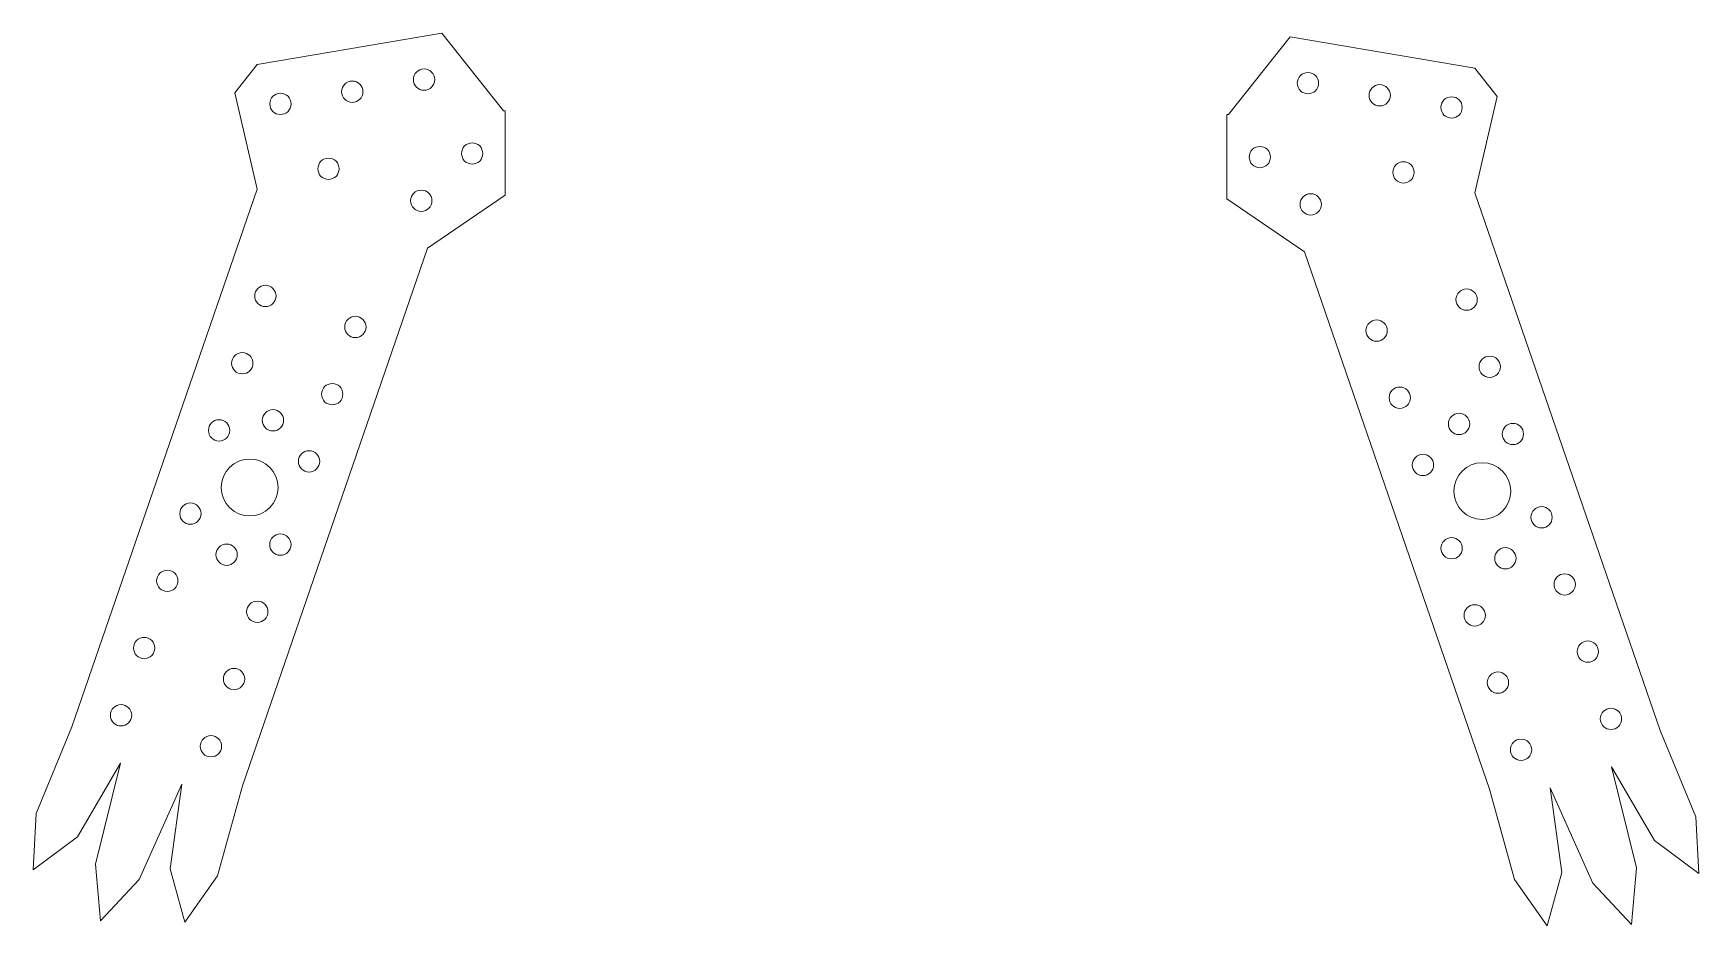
# Model space of a CAD drawing. Header units: millimetres. Extents: x -179 to 235, y -251 to 245.
# Drawn here: x 30.7 to 147.8, y -180.2 to -117.4 of the extents above; entities that cross this region are included whole.
import ezdxf

# ---------------------------------------------------------------- set-up
doc = ezdxf.new("R2010")
doc.units = ezdxf.units.MM
doc.header["$MEASUREMENT"] = 0
doc.layers.add('Layer 1', color=7, linetype='Continuous')

msp = doc.modelspace()

# ---------------------------------------------------------------- linework, layer by layer
at = {"layer": 'Layer 1', "lineweight": 9}
for points, knots in [([(63.7374, -122.8385), (63.7374, -122.8385), (59.3977, -117.378), (59.3977, -117.378), (59.3977, -117.378), (59.3977, -117.378), (46.4012, -119.5782), (46.4012, -119.5782), (46.4012, -119.5782), (46.4012, -119.5782), (44.8477, -121.5696), (44.8477, -121.5696)], [0, 0, 0, 0, 0.25, 0.25, 0.25, 0.25, 0.5, 0.5, 0.5, 0.5, 1, 1, 1, 1]), ([(114.7452, -123.0924), (114.7452, -123.0924), (119.0849, -117.632), (119.0849, -117.632), (119.0849, -117.632), (119.0849, -117.632), (132.0814, -119.8322), (132.0814, -119.8322), (132.0814, -119.8322), (132.0814, -119.8322), (133.6349, -121.8235), (133.6349, -121.8235)], [0, 0, 0, 0, 0.25, 0.25, 0.25, 0.25, 0.5, 0.5, 0.5, 0.5, 1, 1, 1, 1]), ([(58.9015, -120.6317), (58.9015, -120.2175), (58.5657, -119.8817), (58.1515, -119.8817), (58.1515, -119.8817), (57.7373, -119.8817), (57.4015, -120.2175), (57.4015, -120.6317), (57.4015, -120.6317), (57.4015, -121.0459), (57.7373, -121.3817), (58.1515, -121.3817), (58.1515, -121.3817), (58.5657, -121.3817), (58.9015, -121.0459), (58.9015, -120.6317)], [0, 0, 0, 0, 0.2, 0.2, 0.2, 0.2, 0.4, 0.4, 0.4, 0.4, 0.6, 0.6, 0.6, 0.6, 1, 1, 1, 1]), ([(121.0811, -120.8856), (121.0811, -120.4714), (120.7453, -120.1356), (120.3311, -120.1356), (120.3311, -120.1356), (119.9169, -120.1356), (119.5811, -120.4714), (119.5811, -120.8856), (119.5811, -120.8856), (119.5811, -121.2998), (119.9169, -121.6356), (120.3311, -121.6356), (120.3311, -121.6356), (120.7453, -121.6356), (121.0811, -121.2998), (121.0811, -120.8856)], [0, 0, 0, 0, 0.2, 0.2, 0.2, 0.2, 0.4, 0.4, 0.4, 0.4, 0.6, 0.6, 0.6, 0.6, 1, 1, 1, 1]), ([(48.8003, -122.3417), (48.8003, -121.9275), (48.4645, -121.5917), (48.0503, -121.5917), (48.0503, -121.5917), (47.6361, -121.5917), (47.3003, -121.9275), (47.3003, -122.3417), (47.3003, -122.3417), (47.3003, -122.7559), (47.6361, -123.0917), (48.0503, -123.0917), (48.0503, -123.0917), (48.4645, -123.0917), (48.8003, -122.7559), (48.8003, -122.3417)], [0, 0, 0, 0, 0.2, 0.2, 0.2, 0.2, 0.4, 0.4, 0.4, 0.4, 0.6, 0.6, 0.6, 0.6, 1, 1, 1, 1]), ([(53.8509, -121.4867), (53.8509, -121.0725), (53.5151, -120.7367), (53.1009, -120.7367), (53.1009, -120.7367), (52.6867, -120.7367), (52.3509, -121.0725), (52.3509, -121.4867), (52.3509, -121.4867), (52.3509, -121.9009), (52.6867, -122.2367), (53.1009, -122.2367), (53.1009, -122.2367), (53.5151, -122.2367), (53.8509, -121.9009), (53.8509, -121.4867)], [0, 0, 0, 0, 0.2, 0.2, 0.2, 0.2, 0.4, 0.4, 0.4, 0.4, 0.6, 0.6, 0.6, 0.6, 1, 1, 1, 1]), ([(126.1317, -121.7407), (126.1317, -121.3264), (125.7959, -120.9907), (125.3817, -120.9907), (125.3817, -120.9907), (124.9675, -120.9907), (124.6317, -121.3264), (124.6317, -121.7407), (124.6317, -121.7407), (124.6317, -122.1549), (124.9675, -122.4907), (125.3817, -122.4907), (125.3817, -122.4907), (125.7959, -122.4907), (126.1317, -122.1549), (126.1317, -121.7407)], [0, 0, 0, 0, 0.2, 0.2, 0.2, 0.2, 0.4, 0.4, 0.4, 0.4, 0.6, 0.6, 0.6, 0.6, 1, 1, 1, 1]), ([(131.1823, -122.5957), (131.1823, -122.1815), (130.8466, -121.8457), (130.4323, -121.8457), (130.4323, -121.8457), (130.0181, -121.8457), (129.6823, -122.1815), (129.6823, -122.5957), (129.6823, -122.5957), (129.6823, -123.0099), (130.0181, -123.3457), (130.4323, -123.3457), (130.4323, -123.3457), (130.8466, -123.3457), (131.1823, -123.0099), (131.1823, -122.5957)], [0, 0, 0, 0, 0.2, 0.2, 0.2, 0.2, 0.4, 0.4, 0.4, 0.4, 0.6, 0.6, 0.6, 0.6, 1, 1, 1, 1]), ([(62.2856, -125.8334), (62.2856, -125.4192), (61.9498, -125.0834), (61.5356, -125.0834), (61.5356, -125.0834), (61.1213, -125.0834), (60.7856, -125.4192), (60.7856, -125.8334), (60.7856, -125.8334), (60.7856, -126.2476), (61.1213, -126.5834), (61.5356, -126.5834), (61.5356, -126.5834), (61.9498, -126.5834), (62.2856, -126.2476), (62.2856, -125.8334)], [0, 0, 0, 0, 0.2, 0.2, 0.2, 0.2, 0.4, 0.4, 0.4, 0.4, 0.6, 0.6, 0.6, 0.6, 1, 1, 1, 1]), ([(117.6971, -126.0874), (117.6971, -125.6731), (117.3613, -125.3374), (116.9471, -125.3374), (116.9471, -125.3374), (116.5328, -125.3374), (116.1971, -125.6731), (116.1971, -126.0874), (116.1971, -126.0874), (116.1971, -126.5016), (116.5328, -126.8374), (116.9471, -126.8374), (116.9471, -126.8374), (117.3613, -126.8374), (117.6971, -126.5016), (117.6971, -126.0874)], [0, 0, 0, 0, 0.2, 0.2, 0.2, 0.2, 0.4, 0.4, 0.4, 0.4, 0.6, 0.6, 0.6, 0.6, 1, 1, 1, 1]), ([(52.1785, -126.9109), (52.1785, -126.4967), (51.8427, -126.1609), (51.4285, -126.1609), (51.4285, -126.1609), (51.0143, -126.1609), (50.6785, -126.4967), (50.6785, -126.9109), (50.6785, -126.9109), (50.6785, -127.3252), (51.0143, -127.6609), (51.4285, -127.6609), (51.4285, -127.6609), (51.8427, -127.6609), (52.1785, -127.3252), (52.1785, -126.9109)], [0, 0, 0, 0, 0.2, 0.2, 0.2, 0.2, 0.4, 0.4, 0.4, 0.4, 0.6, 0.6, 0.6, 0.6, 1, 1, 1, 1]), ([(127.8041, -127.1649), (127.8041, -126.7507), (127.4683, -126.4149), (127.0541, -126.4149), (127.0541, -126.4149), (126.6399, -126.4149), (126.3041, -126.7507), (126.3041, -127.1649), (126.3041, -127.1649), (126.3041, -127.5791), (126.6399, -127.9149), (127.0541, -127.9149), (127.0541, -127.9149), (127.4683, -127.9149), (127.8041, -127.5791), (127.8041, -127.1649)], [0, 0, 0, 0, 0.2, 0.2, 0.2, 0.2, 0.4, 0.4, 0.4, 0.4, 0.6, 0.6, 0.6, 0.6, 1, 1, 1, 1]), ([(58.7051, -129.1591), (58.7051, -128.7449), (58.3693, -128.4091), (57.9551, -128.4091), (57.9551, -128.4091), (57.5408, -128.4091), (57.2051, -128.7449), (57.2051, -129.1591), (57.2051, -129.1591), (57.2051, -129.5733), (57.5408, -129.9091), (57.9551, -129.9091), (57.9551, -129.9091), (58.3693, -129.9091), (58.7051, -129.5733), (58.7051, -129.1591)], [0, 0, 0, 0, 0.2, 0.2, 0.2, 0.2, 0.4, 0.4, 0.4, 0.4, 0.6, 0.6, 0.6, 0.6, 1, 1, 1, 1]), ([(121.2776, -129.4131), (121.2776, -128.9989), (120.9418, -128.6631), (120.5276, -128.6631), (120.5276, -128.6631), (120.1133, -128.6631), (119.7776, -128.9989), (119.7776, -129.4131), (119.7776, -129.4131), (119.7776, -129.8273), (120.1133, -130.1631), (120.5276, -130.1631), (120.5276, -130.1631), (120.9418, -130.1631), (121.2776, -129.8273), (121.2776, -129.4131)], [0, 0, 0, 0, 0.2, 0.2, 0.2, 0.2, 0.4, 0.4, 0.4, 0.4, 0.6, 0.6, 0.6, 0.6, 1, 1, 1, 1]), ([(47.7416, -135.8567), (47.7416, -135.4425), (47.4058, -135.1067), (46.9916, -135.1067), (46.9916, -135.1067), (46.5774, -135.1067), (46.2416, -135.4425), (46.2416, -135.8567), (46.2416, -135.8567), (46.2416, -136.2709), (46.5774, -136.6067), (46.9916, -136.6067), (46.9916, -136.6067), (47.4058, -136.6067), (47.7416, -136.2709), (47.7416, -135.8567)], [0, 0, 0, 0, 0.2, 0.2, 0.2, 0.2, 0.4, 0.4, 0.4, 0.4, 0.6, 0.6, 0.6, 0.6, 1, 1, 1, 1]), ([(132.241, -136.1106), (132.241, -135.6964), (131.9053, -135.3606), (131.491, -135.3606), (131.491, -135.3606), (131.0768, -135.3606), (130.741, -135.6964), (130.741, -136.1106), (130.741, -136.1106), (130.741, -136.5248), (131.0768, -136.8606), (131.491, -136.8606), (131.491, -136.8606), (131.9053, -136.8606), (132.241, -136.5248), (132.241, -136.1106)], [0, 0, 0, 0, 0.2, 0.2, 0.2, 0.2, 0.4, 0.4, 0.4, 0.4, 0.6, 0.6, 0.6, 0.6, 1, 1, 1, 1]), ([(54.0673, -138.0357), (54.0673, -137.6215), (53.7315, -137.2857), (53.3173, -137.2857), (53.3173, -137.2857), (52.9031, -137.2857), (52.5673, -137.6214), (52.5673, -138.0357), (52.5673, -138.0357), (52.5673, -138.4499), (52.9031, -138.7857), (53.3173, -138.7857), (53.3173, -138.7857), (53.7315, -138.7857), (54.0673, -138.4499), (54.0673, -138.0357)], [0, 0, 0, 0, 0.2, 0.2, 0.2, 0.2, 0.4, 0.4, 0.4, 0.4, 0.6, 0.6, 0.6, 0.6, 1, 1, 1, 1]), ([(125.9153, -138.2896), (125.9153, -137.8754), (125.5796, -137.5396), (125.1653, -137.5396), (125.1653, -137.5396), (124.7511, -137.5396), (124.4153, -137.8754), (124.4153, -138.2896), (124.4153, -138.2896), (124.4153, -138.7038), (124.7511, -139.0396), (125.1653, -139.0396), (125.1653, -139.0396), (125.5795, -139.0396), (125.9153, -138.7038), (125.9153, -138.2896)], [0, 0, 0, 0, 0.2, 0.2, 0.2, 0.2, 0.4, 0.4, 0.4, 0.4, 0.6, 0.6, 0.6, 0.6, 1, 1, 1, 1]), ([(46.1131, -140.5841), (46.1131, -140.1698), (45.7774, -139.8341), (45.3631, -139.8341), (45.3631, -139.8341), (44.9489, -139.8341), (44.6131, -140.1698), (44.6131, -140.5841), (44.6131, -140.5841), (44.6131, -140.9983), (44.9489, -141.3341), (45.3631, -141.3341), (45.3631, -141.3341), (45.7773, -141.3341), (46.1131, -140.9983), (46.1131, -140.5841)], [0, 0, 0, 0, 0.2, 0.2, 0.2, 0.2, 0.4, 0.4, 0.4, 0.4, 0.6, 0.6, 0.6, 0.6, 1, 1, 1, 1]), ([(133.8695, -140.838), (133.8695, -140.4238), (133.5337, -140.088), (133.1195, -140.088), (133.1195, -140.088), (132.7053, -140.088), (132.3695, -140.4238), (132.3695, -140.838), (132.3695, -140.838), (132.3695, -141.2522), (132.7053, -141.588), (133.1195, -141.588), (133.1195, -141.588), (133.5337, -141.588), (133.8695, -141.2522), (133.8695, -140.838)], [0, 0, 0, 0, 0.2, 0.2, 0.2, 0.2, 0.4, 0.4, 0.4, 0.4, 0.6, 0.6, 0.6, 0.6, 1, 1, 1, 1]), ([(52.4388, -142.7631), (52.4388, -142.3488), (52.1031, -142.0131), (51.6888, -142.0131), (51.6888, -142.0131), (51.2746, -142.0131), (50.9388, -142.3488), (50.9388, -142.7631), (50.9388, -142.7631), (50.9388, -143.1773), (51.2746, -143.5131), (51.6888, -143.5131), (51.6888, -143.5131), (52.1031, -143.5131), (52.4388, -143.1773), (52.4388, -142.7631)], [0, 0, 0, 0, 0.2, 0.2, 0.2, 0.2, 0.4, 0.4, 0.4, 0.4, 0.6, 0.6, 0.6, 0.6, 1, 1, 1, 1]), ([(127.5438, -143.017), (127.5438, -142.6028), (127.208, -142.267), (126.7938, -142.267), (126.7938, -142.267), (126.3796, -142.267), (126.0438, -142.6028), (126.0438, -143.017), (126.0438, -143.017), (126.0438, -143.4312), (126.3796, -143.767), (126.7938, -143.767), (126.7938, -143.767), (127.208, -143.767), (127.5438, -143.4312), (127.5438, -143.017)], [0, 0, 0, 0, 0.2, 0.2, 0.2, 0.2, 0.4, 0.4, 0.4, 0.4, 0.6, 0.6, 0.6, 0.6, 1, 1, 1, 1]), ([(48.2674, -144.6017), (48.2674, -144.1875), (47.9316, -143.8517), (47.5174, -143.8517), (47.5174, -143.8517), (47.1031, -143.8517), (46.7674, -144.1875), (46.7674, -144.6017), (46.7674, -144.6017), (46.7674, -145.0159), (47.1031, -145.3517), (47.5174, -145.3517), (47.5174, -145.3517), (47.9316, -145.3517), (48.2674, -145.0159), (48.2674, -144.6017)], [0, 0, 0, 0, 0.2, 0.2, 0.2, 0.2, 0.4, 0.4, 0.4, 0.4, 0.6, 0.6, 0.6, 0.6, 1, 1, 1, 1]), ([(44.4847, -145.3114), (44.4847, -144.8972), (44.1489, -144.5614), (43.7347, -144.5614), (43.7347, -144.5614), (43.3205, -144.5614), (42.9847, -144.8972), (42.9847, -145.3114), (42.9847, -145.3114), (42.9847, -145.7257), (43.3205, -146.0614), (43.7347, -146.0614), (43.7347, -146.0614), (44.1489, -146.0614), (44.4847, -145.7257), (44.4847, -145.3115)], [0, 0, 0, 0, 0.2, 0.2, 0.2, 0.2, 0.4, 0.4, 0.4, 0.4, 0.6, 0.6, 0.6, 0.6, 1, 1, 1, 1]), ([(131.7153, -144.8556), (131.7153, -144.4414), (131.3795, -144.1056), (130.9653, -144.1056), (130.9653, -144.1056), (130.551, -144.1056), (130.2153, -144.4414), (130.2153, -144.8556), (130.2153, -144.8556), (130.2153, -145.2698), (130.551, -145.6056), (130.9653, -145.6056), (130.9653, -145.6056), (131.3795, -145.6056), (131.7153, -145.2698), (131.7153, -144.8556)], [0, 0, 0, 0, 0.2, 0.2, 0.2, 0.2, 0.4, 0.4, 0.4, 0.4, 0.6, 0.6, 0.6, 0.6, 1, 1, 1, 1]), ([(135.4979, -145.5654), (135.4979, -145.1512), (135.1621, -144.8154), (134.7479, -144.8154), (134.7479, -144.8154), (134.3337, -144.8154), (133.9979, -145.1512), (133.9979, -145.5654), (133.9979, -145.5654), (133.9979, -145.9796), (134.3337, -146.3154), (134.7479, -146.3154), (134.7479, -146.3154), (135.1621, -146.3154), (135.4979, -145.9796), (135.4979, -145.5654)], [0, 0, 0, 0, 0.2, 0.2, 0.2, 0.2, 0.4, 0.4, 0.4, 0.4, 0.6, 0.6, 0.6, 0.6, 1, 1, 1, 1]), ([(47.8889, -149.3291), (47.8889, -148.2245), (46.9935, -147.3291), (45.8889, -147.3291), (45.8889, -147.3291), (44.7844, -147.3291), (43.8889, -148.2245), (43.8889, -149.3291), (43.8889, -149.3291), (43.8889, -150.4336), (44.7843, -151.3291), (45.8889, -151.3291), (45.8889, -151.3291), (46.9935, -151.3291), (47.8889, -150.4336), (47.8889, -149.3291)], [0, 0, 0, 0, 0.2, 0.2, 0.2, 0.2, 0.4, 0.4, 0.4, 0.4, 0.6, 0.6, 0.6, 0.6, 1, 1, 1, 1]), ([(50.8104, -147.4904), (50.8104, -147.0762), (50.4746, -146.7404), (50.0604, -146.7404), (50.0604, -146.7404), (49.6462, -146.7404), (49.3104, -147.0762), (49.3104, -147.4904), (49.3104, -147.4904), (49.3104, -147.9047), (49.6462, -148.2404), (50.0604, -148.2404), (50.0604, -148.2404), (50.4746, -148.2404), (50.8104, -147.9047), (50.8104, -147.4904)], [0, 0, 0, 0, 0.2, 0.2, 0.2, 0.2, 0.4, 0.4, 0.4, 0.4, 0.6, 0.6, 0.6, 0.6, 1, 1, 1, 1]), ([(129.1722, -147.7444), (129.1722, -147.3302), (128.8364, -146.9944), (128.4222, -146.9944), (128.4222, -146.9944), (128.008, -146.9944), (127.6722, -147.3302), (127.6722, -147.7444), (127.6722, -147.7444), (127.6722, -148.1586), (128.008, -148.4944), (128.4222, -148.4944), (128.4222, -148.4944), (128.8364, -148.4944), (129.1722, -148.1586), (129.1722, -147.7444)], [0, 0, 0, 0, 0.2, 0.2, 0.2, 0.2, 0.4, 0.4, 0.4, 0.4, 0.6, 0.6, 0.6, 0.6, 1, 1, 1, 1]), ([(134.5937, -149.583), (134.5937, -148.4784), (133.6983, -147.583), (132.5937, -147.583), (132.5937, -147.583), (131.4891, -147.583), (130.5937, -148.4784), (130.5937, -149.583), (130.5937, -149.583), (130.5937, -150.6876), (131.4891, -151.583), (132.5937, -151.583), (132.5937, -151.583), (133.6982, -151.583), (134.5937, -150.6876), (134.5937, -149.583)], [0, 0, 0, 0, 0.2, 0.2, 0.2, 0.2, 0.4, 0.4, 0.4, 0.4, 0.6, 0.6, 0.6, 0.6, 1, 1, 1, 1]), ([(42.4674, -151.1677), (42.4674, -150.7535), (42.1316, -150.4177), (41.7174, -150.4177), (41.7174, -150.4177), (41.3032, -150.4177), (40.9674, -150.7535), (40.9674, -151.1677), (40.9674, -151.1677), (40.9674, -151.5819), (41.3032, -151.9177), (41.7174, -151.9177), (41.7174, -151.9177), (42.1316, -151.9177), (42.4674, -151.5819), (42.4674, -151.1677)], [0, 0, 0, 0, 0.2, 0.2, 0.2, 0.2, 0.4, 0.4, 0.4, 0.4, 0.6, 0.6, 0.6, 0.6, 1, 1, 1, 1]), ([(137.5152, -151.4216), (137.5152, -151.0074), (137.1794, -150.6716), (136.7652, -150.6716), (136.7652, -150.6716), (136.351, -150.6716), (136.0152, -151.0074), (136.0152, -151.4216), (136.0152, -151.4216), (136.0152, -151.8358), (136.351, -152.1716), (136.7652, -152.1716), (136.7652, -152.1716), (137.1794, -152.1716), (137.5152, -151.8358), (137.5152, -151.4216)], [0, 0, 0, 0, 0.2, 0.2, 0.2, 0.2, 0.4, 0.4, 0.4, 0.4, 0.6, 0.6, 0.6, 0.6, 1, 1, 1, 1]), ([(45.0105, -154.0564), (45.0105, -153.6422), (44.6747, -153.3064), (44.2605, -153.3064), (44.2605, -153.3064), (43.8463, -153.3064), (43.5105, -153.6422), (43.5105, -154.0564), (43.5105, -154.0564), (43.5105, -154.4707), (43.8463, -154.8064), (44.2605, -154.8064), (44.2605, -154.8064), (44.6747, -154.8065), (45.0105, -154.4707), (45.0105, -154.0565)], [0, 0, 0, 0, 0.2, 0.2, 0.2, 0.2, 0.4, 0.4, 0.4, 0.4, 0.6, 0.6, 0.6, 0.6, 1, 1, 1, 1]), ([(48.7931, -153.3467), (48.7931, -152.9325), (48.4574, -152.5967), (48.0431, -152.5967), (48.0431, -152.5967), (47.6289, -152.5967), (47.2931, -152.9325), (47.2931, -153.3467), (47.2931, -153.3467), (47.2931, -153.7609), (47.6289, -154.0967), (48.0431, -154.0967), (48.0431, -154.0967), (48.4573, -154.0967), (48.7931, -153.7609), (48.7931, -153.3467)], [0, 0, 0, 0, 0.2, 0.2, 0.2, 0.2, 0.4, 0.4, 0.4, 0.4, 0.6, 0.6, 0.6, 0.6, 1, 1, 1, 1]), ([(131.1895, -153.6006), (131.1895, -153.1864), (130.8537, -152.8506), (130.4395, -152.8506), (130.4395, -152.8506), (130.0253, -152.8506), (129.6895, -153.1864), (129.6895, -153.6006), (129.6895, -153.6006), (129.6895, -154.0148), (130.0253, -154.3506), (130.4395, -154.3506), (130.4395, -154.3506), (130.8537, -154.3506), (131.1895, -154.0148), (131.1895, -153.6006)], [0, 0, 0, 0, 0.2, 0.2, 0.2, 0.2, 0.4, 0.4, 0.4, 0.4, 0.6, 0.6, 0.6, 0.6, 1, 1, 1, 1]), ([(134.9721, -154.3104), (134.9721, -153.8962), (134.6363, -153.5604), (134.2221, -153.5604), (134.2221, -153.5604), (133.8079, -153.5604), (133.4721, -153.8962), (133.4721, -154.3104), (133.4721, -154.3104), (133.4721, -154.7246), (133.8079, -155.0604), (134.2221, -155.0604), (134.2221, -155.0604), (134.6363, -155.0604), (134.9721, -154.7246), (134.9721, -154.3104)], [0, 0, 0, 0, 0.2, 0.2, 0.2, 0.2, 0.4, 0.4, 0.4, 0.4, 0.6, 0.6, 0.6, 0.6, 1, 1, 1, 1]), ([(40.839, -155.8951), (40.839, -155.4808), (40.5032, -155.1451), (40.089, -155.1451), (40.089, -155.1451), (39.6748, -155.1451), (39.339, -155.4808), (39.339, -155.8951), (39.339, -155.8951), (39.339, -156.3093), (39.6748, -156.6451), (40.089, -156.6451), (40.089, -156.6451), (40.5032, -156.6451), (40.839, -156.3093), (40.839, -155.8951)], [0, 0, 0, 0, 0.2, 0.2, 0.2, 0.2, 0.4, 0.4, 0.4, 0.4, 0.6, 0.6, 0.6, 0.6, 1, 1, 1, 1]), ([(139.1436, -156.149), (139.1436, -155.7348), (138.8078, -155.399), (138.3936, -155.399), (138.3936, -155.399), (137.9794, -155.399), (137.6436, -155.7348), (137.6436, -156.149), (137.6436, -156.149), (137.6436, -156.5632), (137.9794, -156.899), (138.3936, -156.899), (138.3936, -156.899), (138.8078, -156.899), (139.1436, -156.5632), (139.1436, -156.149)], [0, 0, 0, 0, 0.2, 0.2, 0.2, 0.2, 0.4, 0.4, 0.4, 0.4, 0.6, 0.6, 0.6, 0.6, 1, 1, 1, 1]), ([(47.1647, -158.0741), (47.1647, -157.6598), (46.8289, -157.3241), (46.4147, -157.3241), (46.4147, -157.3241), (46.0005, -157.3241), (45.6647, -157.6598), (45.6647, -158.0741), (45.6647, -158.0741), (45.6647, -158.4883), (46.0005, -158.8241), (46.4147, -158.8241), (46.4147, -158.8241), (46.8289, -158.8241), (47.1647, -158.4883), (47.1647, -158.0741)], [0, 0, 0, 0, 0.2, 0.2, 0.2, 0.2, 0.4, 0.4, 0.4, 0.4, 0.6, 0.6, 0.6, 0.6, 1, 1, 1, 1]), ([(132.8179, -158.328), (132.8179, -157.9138), (132.4821, -157.578), (132.0679, -157.578), (132.0679, -157.578), (131.6537, -157.578), (131.3179, -157.9138), (131.3179, -158.328), (131.3179, -158.328), (131.3179, -158.7422), (131.6537, -159.078), (132.0679, -159.078), (132.0679, -159.078), (132.4821, -159.078), (132.8179, -158.7422), (132.8179, -158.328)], [0, 0, 0, 0, 0.2, 0.2, 0.2, 0.2, 0.4, 0.4, 0.4, 0.4, 0.6, 0.6, 0.6, 0.6, 1, 1, 1, 1]), ([(39.2106, -160.6225), (39.2106, -160.2082), (38.8748, -159.8725), (38.4606, -159.8725), (38.4606, -159.8725), (38.0464, -159.8725), (37.7106, -160.2082), (37.7106, -160.6225), (37.7106, -160.6225), (37.7106, -161.0367), (38.0464, -161.3725), (38.4606, -161.3725), (38.4606, -161.3725), (38.8748, -161.3725), (39.2106, -161.0367), (39.2106, -160.6225)], [0, 0, 0, 0, 0.2, 0.2, 0.2, 0.2, 0.4, 0.4, 0.4, 0.4, 0.6, 0.6, 0.6, 0.6, 1, 1, 1, 1]), ([(140.772, -160.8764), (140.772, -160.4622), (140.4363, -160.1264), (140.022, -160.1264), (140.022, -160.1264), (139.6078, -160.1264), (139.272, -160.4622), (139.272, -160.8764), (139.272, -160.8764), (139.272, -161.2906), (139.6078, -161.6264), (140.022, -161.6264), (140.022, -161.6264), (140.4362, -161.6264), (140.772, -161.2906), (140.772, -160.8764)], [0, 0, 0, 0, 0.2, 0.2, 0.2, 0.2, 0.4, 0.4, 0.4, 0.4, 0.6, 0.6, 0.6, 0.6, 1, 1, 1, 1]), ([(45.5363, -162.8014), (45.5363, -162.3872), (45.2005, -162.0515), (44.7863, -162.0514), (44.7863, -162.0514), (44.3721, -162.0514), (44.0363, -162.3872), (44.0363, -162.8014), (44.0363, -162.8014), (44.0363, -163.2157), (44.3721, -163.5514), (44.7863, -163.5514), (44.7863, -163.5514), (45.2005, -163.5515), (45.5363, -163.2157), (45.5363, -162.8015)], [0, 0, 0, 0, 0.2, 0.2, 0.2, 0.2, 0.4, 0.4, 0.4, 0.4, 0.6, 0.6, 0.6, 0.6, 1, 1, 1, 1]), ([(134.4463, -163.0554), (134.4463, -162.6412), (134.1105, -162.3054), (133.6963, -162.3054), (133.6963, -162.3054), (133.2821, -162.3054), (132.9463, -162.6412), (132.9463, -163.0554), (132.9463, -163.0554), (132.9463, -163.4696), (133.2821, -163.8054), (133.6963, -163.8054), (133.6963, -163.8054), (134.1105, -163.8054), (134.4463, -163.4696), (134.4463, -163.0554)], [0, 0, 0, 0, 0.2, 0.2, 0.2, 0.2, 0.4, 0.4, 0.4, 0.4, 0.6, 0.6, 0.6, 0.6, 1, 1, 1, 1]), ([(37.5821, -165.3498), (37.5821, -164.9356), (37.2464, -164.5998), (36.8321, -164.5998), (36.8321, -164.5998), (36.4179, -164.5998), (36.0821, -164.9356), (36.0821, -165.3498), (36.0821, -165.3498), (36.0821, -165.7641), (36.4179, -166.0998), (36.8321, -166.0998), (36.8321, -166.0998), (37.2464, -166.0998), (37.5821, -165.7641), (37.5821, -165.3498)], [0, 0, 0, 0, 0.2, 0.2, 0.2, 0.2, 0.4, 0.4, 0.4, 0.4, 0.6, 0.6, 0.6, 0.6, 1, 1, 1, 1]), ([(142.4005, -165.6038), (142.4005, -165.1896), (142.0647, -164.8538), (141.6505, -164.8538), (141.6505, -164.8538), (141.2363, -164.8538), (140.9005, -165.1896), (140.9005, -165.6038), (140.9005, -165.6038), (140.9005, -166.018), (141.2363, -166.3538), (141.6505, -166.3538), (141.6505, -166.3538), (142.0647, -166.3538), (142.4005, -166.018), (142.4005, -165.6038)], [0, 0, 0, 0, 0.2, 0.2, 0.2, 0.2, 0.4, 0.4, 0.4, 0.4, 0.6, 0.6, 0.6, 0.6, 1, 1, 1, 1]), ([(36.8021, -168.7201), (36.8021, -168.7201), (33.7802, -173.9034), (33.7802, -173.9034), (33.7802, -173.9034), (33.7802, -173.9034), (30.6621, -176.2301), (30.6621, -176.2301), (30.6621, -176.2301), (30.6621, -176.2301), (30.8625, -172.2529), (30.8625, -172.2529), (30.8625, -172.2529), (30.8625, -172.2529), (33.3759, -166.1721), (33.3759, -166.1721)], [0, 0, 0, 0, 0.2, 0.2, 0.2, 0.2, 0.4, 0.4, 0.4, 0.4, 0.6, 0.6, 0.6, 0.6, 1, 1, 1, 1]), ([(43.9078, -167.5288), (43.9078, -167.1146), (43.5721, -166.7788), (43.1578, -166.7788), (43.1578, -166.7788), (42.7436, -166.7788), (42.4079, -167.1146), (42.4078, -167.5288), (42.4078, -167.5288), (42.4078, -167.9431), (42.7436, -168.2788), (43.1578, -168.2788), (43.1578, -168.2788), (43.5721, -168.2788), (43.9078, -167.9431), (43.9078, -167.5288)], [0, 0, 0, 0, 0.2, 0.2, 0.2, 0.2, 0.4, 0.4, 0.4, 0.4, 0.6, 0.6, 0.6, 0.6, 1, 1, 1, 1]), ([(136.0748, -167.7828), (136.0748, -167.3686), (135.739, -167.0328), (135.3248, -167.0328), (135.3248, -167.0328), (134.9106, -167.0328), (134.5748, -167.3686), (134.5748, -167.7828), (134.5748, -167.7828), (134.5748, -168.197), (134.9105, -168.5328), (135.3248, -168.5328), (135.3248, -168.5328), (135.739, -168.5328), (136.0748, -168.197), (136.0748, -167.7828)], [0, 0, 0, 0, 0.2, 0.2, 0.2, 0.2, 0.4, 0.4, 0.4, 0.4, 0.6, 0.6, 0.6, 0.6, 1, 1, 1, 1]), ([(141.6806, -168.9741), (141.6806, -168.9741), (144.7024, -174.1573), (144.7024, -174.1573), (144.7024, -174.1573), (144.7024, -174.1573), (147.8205, -176.4841), (147.8205, -176.4841), (147.8205, -176.4841), (147.8205, -176.4841), (147.6201, -172.5069), (147.6201, -172.5069), (147.6201, -172.5069), (147.6201, -172.5069), (145.1067, -166.426), (145.1067, -166.426)], [0, 0, 0, 0, 0.2, 0.2, 0.2, 0.2, 0.4, 0.4, 0.4, 0.4, 0.6, 0.6, 0.6, 0.6, 1, 1, 1, 1]), ([(36.8021, -168.7201), (36.8021, -168.7201), (35.0313, -175.8361), (35.0313, -175.8361), (35.0313, -175.8361), (35.0313, -175.8361), (35.3907, -179.8059), (35.3907, -179.8059)], [0, 0, 0, 0, 0.33333333, 0.33333333, 0.33333333, 0.33333333, 1, 1, 1, 1]), ([(141.6806, -168.9741), (141.6806, -168.9741), (143.4513, -176.0901), (143.4513, -176.0901), (143.4513, -176.0901), (143.4513, -176.0901), (143.0919, -180.0598), (143.0919, -180.0598)], [0, 0, 0, 0, 0.33333333, 0.33333333, 0.33333333, 0.33333333, 1, 1, 1, 1]), ([(41.106, -170.2026), (41.106, -170.2026), (38.1186, -176.8996), (38.1186, -176.8996), (38.1186, -176.8996), (38.1186, -176.8996), (35.3907, -179.8059), (35.3907, -179.8059)], [0, 0, 0, 0, 0.33333333, 0.33333333, 0.33333333, 0.33333333, 1, 1, 1, 1]), ([(41.106, -170.2026), (41.106, -170.2026), (40.2946, -176.1473), (40.2946, -176.1473), (40.2946, -176.1473), (40.2946, -176.1473), (41.3182, -179.9008), (41.3182, -179.9008), (41.3182, -179.9008), (41.3182, -179.9008), (43.6097, -176.6439), (43.6097, -176.6439), (43.6097, -176.6439), (43.6097, -176.6439), (45.3745, -170.3052), (45.3745, -170.3052)], [0, 0, 0, 0, 0.2, 0.2, 0.2, 0.2, 0.4, 0.4, 0.4, 0.4, 0.6, 0.6, 0.6, 0.6, 1, 1, 1, 1]), ([(137.3767, -170.4566), (137.3767, -170.4566), (138.188, -176.4013), (138.188, -176.4013), (138.188, -176.4013), (138.188, -176.4013), (137.1644, -180.1548), (137.1644, -180.1548), (137.1644, -180.1548), (137.1644, -180.1548), (134.8729, -176.8979), (134.8729, -176.8979), (134.8729, -176.8979), (134.8729, -176.8979), (133.1081, -170.5591), (133.1081, -170.5591)], [0, 0, 0, 0, 0.2, 0.2, 0.2, 0.2, 0.4, 0.4, 0.4, 0.4, 0.6, 0.6, 0.6, 0.6, 1, 1, 1, 1]), ([(137.3767, -170.4566), (137.3767, -170.4566), (140.364, -177.1535), (140.364, -177.1535), (140.364, -177.1535), (140.364, -177.1535), (143.0919, -180.0598), (143.0919, -180.0598)], [0, 0, 0, 0, 0.33333333, 0.33333333, 0.33333333, 0.33333333, 1, 1, 1, 1])]:
    msp.add_open_spline(points, degree=3, knots=knots, dxfattribs=at)
for points in [[(44.8477, -121.5696), (44.8477, -121.5696), (46.4034, -128.3529), (46.4034, -128.3529)], [(133.6349, -121.8235), (133.6349, -121.8235), (132.0793, -128.6069), (132.0793, -128.6069)], [(63.7823, -122.8384), (63.7673, -122.8384), (63.7524, -122.8384), (63.7374, -122.8385)], [(63.7945, -122.8384), (63.8135, -122.8384), (63.8325, -122.8385), (63.8515, -122.8385)], [(63.8515, -122.8385), (63.8515, -122.8385), (63.8515, -128.7676), (63.8515, -128.7676)], [(114.6882, -123.0923), (114.6691, -123.0924), (114.6501, -123.0924), (114.6311, -123.0924)], [(114.6311, -123.0924), (114.6311, -123.0924), (114.6311, -129.0215), (114.6311, -129.0215)], [(114.7003, -123.0923), (114.7153, -123.0924), (114.7302, -123.0924), (114.7452, -123.0924)], [(33.3759, -166.1721), (33.3759, -166.1721), (46.4034, -128.3529), (46.4034, -128.3529)], [(63.8515, -128.7676), (63.8515, -128.7676), (58.4019, -132.4861), (58.4019, -132.4861)], [(63.7945, -128.8384), (63.772, -128.8384), (63.7496, -128.8385), (63.7272, -128.8385)], [(63.7823, -128.8384), (63.7843, -128.8384), (63.7863, -128.8384), (63.7884, -128.8384)], [(145.1067, -166.426), (145.1067, -166.426), (132.0793, -128.6069), (132.0793, -128.6069)], [(114.6311, -129.0215), (114.6311, -129.0215), (120.0807, -132.74), (120.0807, -132.74)], [(114.6882, -129.0923), (114.7106, -129.0924), (114.733, -129.0924), (114.7554, -129.0924)], [(114.7003, -129.0923), (114.6983, -129.0923), (114.6963, -129.0923), (114.6942, -129.0923)], [(45.3745, -170.3052), (45.3745, -170.3052), (58.4019, -132.4861), (58.4019, -132.4861)], [(133.1081, -170.5591), (133.1081, -170.5591), (120.0807, -132.74), (120.0807, -132.74)]]:
    msp.add_open_spline(points, degree=3, dxfattribs=at)

doc.saveas('drawing.dxf')
